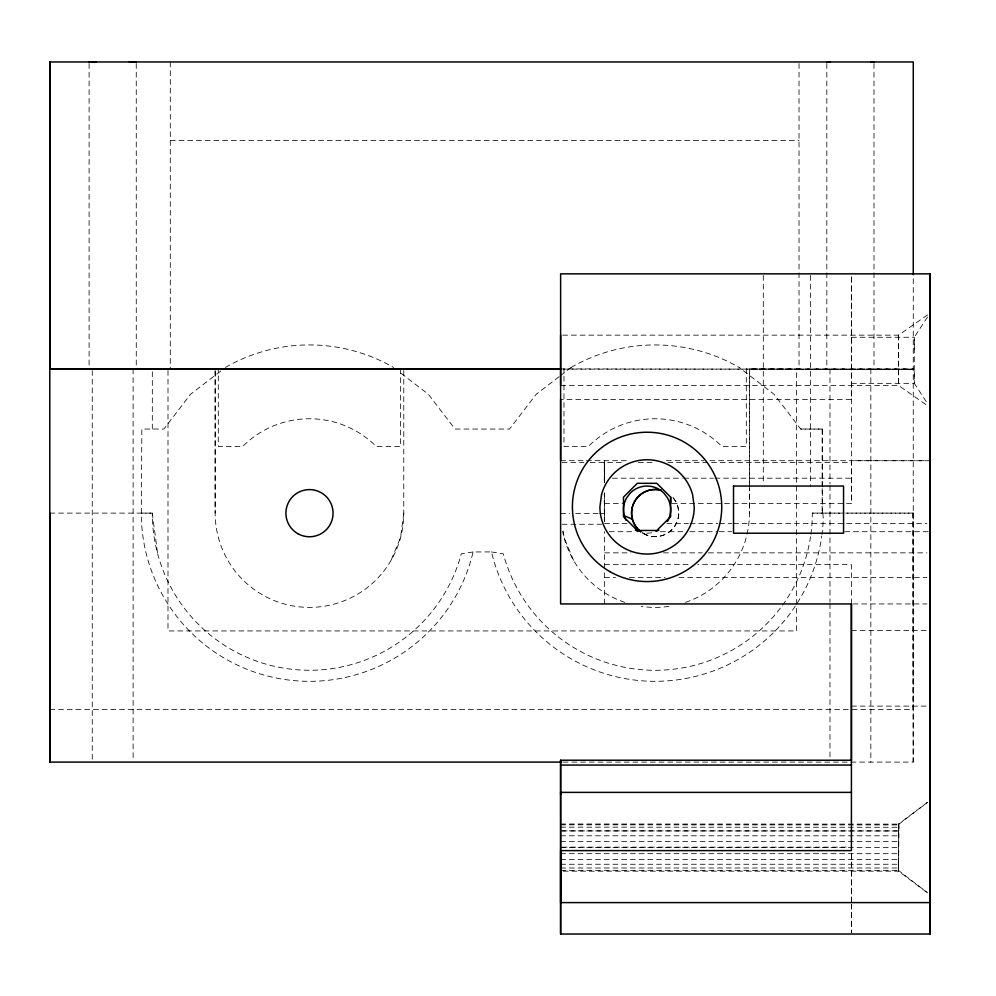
<?xml version="1.0" encoding="UTF-8"?>
<svg xmlns="http://www.w3.org/2000/svg" width="996" height="996" viewBox="0 0 996 996"><rect width="100%" height="100%" fill="white"/><g stroke="black" fill="none" stroke-linecap="round" stroke-linejoin="round"><path stroke-width="0.75" stroke-dasharray="4.98 3.74" d="M152.313 429.052L152.326 369.279M168 370.475L167.988 630.941L796.613 630.941L796.601 368.931M403.778 370.5L403.778 513.089A94.309 94.309 0 0 1 309.457 607.386A94.309 94.309 0 0 1 215.148 513.077L215.148 370.475M400.641 368.956L400.629 446.395L376.152 446.395A94.309 94.309 0 0 0 242.775 446.382L218.298 446.395L218.298 368.956M604.335 521.082L604.273 493.431M604.273 481.056L604.273 462.48L604.634 478.192M604.634 603.95L604.634 569.799M604.634 568.255L604.423 531.603M604.634 493.257L604.634 521.169L604.634 492.821M685.435 602.393A94.309 94.309 0 0 0 749.453 513.077L749.453 488.277M749.453 486.733L749.453 368.956L749.453 483.62M822.347 513.089L822.347 429.064L800.734 429.052L774.017 394.229L739.194 367.512M851.418 902.725L851.418 852.203M851.418 603.95L851.418 564.645L697.76 564.645M672.2 503.528L851.418 503.528L851.418 275.394L851.418 399.595L560.611 399.595M927.587 802.241L898.579 824.003L898.579 871.164L927.587 892.926M563.151 762.102L913.208 762.102L913.27 274.448M560.611 824.003L898.89 824.115L898.28 870.267L927.587 892.79M898.89 824.115L898.579 870.753M220.701 371.122L190.572 394.229L163.854 429.052L141.83 429.052L141.345 517.97A168.187 168.187 0 0 0 473.112 551.946L491.489 551.933A168.187 168.187 0 0 0 821.75 536.097M403.778 513.089L400.566 537.479L391.142 560.225M799.029 63.52L799.041 369.279L913.27 369.03M913.232 369.279L563.213 368.931M927.525 316.977L914.291 337.271L914.291 383.336L927.525 403.629M559.142 376.662L536.246 394.229L509.529 429.052L455.048 429.052L428.33 394.229L398.213 371.122M560.337 375.741L571.082 367.512M898.579 824.414L927.587 802.378M927.5 314.91L898.579 335.154L562.167 335.154M473.112 551.946L461.297 553.801A157.194 157.194 0 0 1 152.276 513.114L141.843 513.114M913.17 762.102L913.033 513.139L845.716 513.114M152.276 513.114L157.629 553.801M170.279 140.561L799.041 140.573M851.418 337.271L914.291 337.271L914.291 349.509M563.25 369.118L913.307 369.13L749.453 368.956M851.418 383.336L914.291 383.336L914.291 371.085M560.624 385.452L898.579 385.452L927.5 405.696M800.734 429.052L822.347 429.064M560.624 460.7L585.499 460.7M586.42 460.7L627.916 460.7M666.361 460.7L703.96 460.7M709.899 460.7L926.927 460.712M930.027 460.75L851.418 460.712L851.418 503.528M562.118 462.48L583.942 462.48M590.167 462.48L624.48 462.48M638.374 462.48L655.567 462.48M667.918 462.48L851.418 462.48M612.391 478.192L682.235 478.192M683.791 478.192L713.273 478.192M714.829 478.192L851.418 478.192M604.634 503.528L623.496 503.528M810.881 534.391A157.194 157.194 0 0 0 812.325 513.114L844.185 513.114M49.837 513.114L152.363 513.114M812.325 513.114L913.22 513.089M560.624 513.562L569.65 513.562M575.676 513.562L598.247 513.562M599.754 513.562L604.273 513.562M604.634 523.572L630.406 523.572M666.822 523.585L688.497 523.585M690.054 523.585L717.917 523.585M719.461 523.585L731.848 523.585M733.392 523.585L926.915 523.585M562.13 524.27L601.596 524.27M609.278 531.702L634.066 531.702M660.41 531.702L683.654 531.702M689.855 531.702L717.743 531.702M719.286 531.702L731.687 531.702M844.795 531.702L930.015 531.702M604.634 552.855L630.966 552.855M663.51 552.855L702.242 552.855M708.442 552.855L926.915 552.855M604.634 564.645L691.548 564.645M604.634 577.506L615.478 577.506M629.422 577.506L665.054 577.506M678.998 577.506L926.915 577.506M852.962 603.95L926.927 603.95M851.418 630.393L926.927 630.393M851.418 706.114L926.927 706.114M49.8 709.538L913.133 709.526L913.033 513.114M560.611 824.813L898.89 824.925M560.611 827.166L898.89 827.265M560.611 830.913L898.865 830.988M562.167 830.913L898.579 830.913M560.611 835.793L898.79 835.818M560.611 841.483L898.741 841.495M562.167 847.135L849.862 847.135M560.611 847.584L898.591 847.584M560.611 853.684L898.579 853.684M560.611 859.374L898.579 859.374L898.579 871.164L560.611 871.164M560.611 864.254L898.579 864.254M560.611 868.002L898.579 868.002M560.611 870.367L898.579 870.367M799.041 369.118L746.303 368.956L746.303 446.395L721.826 446.395A94.309 94.309 0 0 0 588.449 446.382L563.973 446.395L563.973 368.956M491.489 551.946L503.304 553.801A157.194 157.194 0 0 0 810.669 535.91M642.32 532.972L649.056 535.836M573.459 560.225L564.035 537.479L562.84 528.328M822.758 513.102L823.256 517.97A168.187 168.187 0 0 1 821.961 534.578M898.579 824.003L898.579 835.793M873.978 63.52L873.99 369.03M870.84 368.993L870.84 762.102M851.418 853.174L851.418 902.65M829.979 368.993L829.979 483.969M829.979 485.525L829.979 602.057M829.979 603.613L829.979 757.433M826.817 63.52L826.829 369.03M822.148 429.002L822.148 487.094M822.148 488.625L822.148 513.089M810.445 275.394L810.445 486.048M763.297 275.394L763.297 484.504M749.453 485.177L749.453 513.077M215.148 370.512L215.148 513.077M170.279 61.976L170.291 369.143M136.253 63.52L136.265 367.487M133.115 368.993L133.115 760.546M92.255 370.537L92.255 760.546M89.105 63.52L89.105 369.03M651.683 532.76A23.58 23.58 0 0 1 642.47 532.76M668.988 606.365A94.309 94.309 0 0 1 641.287 606.365M624.853 602.393A94.309 94.309 0 0 1 562.64 531.49M571.044 367.462A168.187 168.187 0 0 1 739.231 367.462M225.37 367.462A168.187 168.187 0 0 1 393.557 367.462M604.634 460.7L604.634 482.4L604.634 460.7M851.418 904.244L851.418 932.58L851.418 904.131M898.579 335.154L898.579 385.452L898.579 335.154M643.366 533.483A23.58 23.58 0 0 0 671.827 496.394A23.58 23.58 0 0 1 643.354 533.483"/><path stroke-width="1.49" d="M561.644 762.102L49.8 762.102L49.837 513.114M561.694 369.118L49.8 369.093L49.8 61.964L913.282 61.964L913.27 274.448M851.418 760.384L851.418 603.95L560.611 603.937L560.624 273.85L930.015 273.85L930.015 934.036L560.611 934.036L560.611 760.222L851.418 760.222M560.611 794.584L560.611 792.38L851.418 792.38M670.644 497.129L670.644 516.663L656.837 530.47L637.303 530.47L623.496 516.663L623.496 497.129L637.303 483.309L656.837 483.309L670.644 497.129L670.644 503.528M851.418 603.937L851.418 850.621L560.611 850.609L560.611 902.6L930.015 902.6L930.04 934.036M49.8 762.102L49.8 61.964M82.319 369.105L49.8 369.093L88.644 369.167M168.785 369.155L135.244 369.255M89.901 61.976L89.105 61.976L96.014 61.964M135.456 61.976L136.253 61.976L129.343 61.976M827.626 61.964L826.817 61.964L829.979 61.964M870.815 61.964L873.978 61.964L873.181 61.964M89.105 369.03L89.914 369.03M49.8 368.956L561.669 368.943M560.624 765.053L851.418 765.053M135.468 369.03L136.265 369.03M624.293 515.729L632.385 519.165M930.003 273.85L930.015 902.6M560.624 335.154L560.624 385.452M560.624 399.595L560.624 460.7M560.611 760.222L560.624 934.036M667.494 521.418A23.58 23.58 0 0 0 667.494 497.838L663.747 492.958A23.58 23.58 0 0 0 630.393 492.958L626.646 497.838A23.58 23.58 0 0 0 625.924 520.061M658.866 530.046A23.58 23.58 0 0 1 656.09 531.416M638.05 531.416A23.58 23.58 0 0 1 635.286 530.046M640.802 531.764A23.58 23.58 0 0 1 661.257 490.293A23.58 23.58 0 0 0 640.789 531.777M733.517 486.048L733.529 533.209L843.562 533.209L843.55 486.048L733.517 486.048M601.522 494.688L599.916 506.889A47.161 47.161 0 0 0 647.076 554.05A47.161 47.161 0 0 0 694.224 506.889L692.618 494.688A47.161 47.161 0 0 0 601.522 494.688M609.739 571.555A74.663 74.663 0 0 0 721.739 506.889A74.663 74.663 0 0 0 609.739 442.236A74.663 74.663 0 0 0 609.739 571.555M297.692 533.595A23.58 23.58 0 0 0 333.062 513.177A23.58 23.58 0 0 0 297.692 492.759A23.58 23.58 0 0 0 297.692 533.595"/></g></svg>
